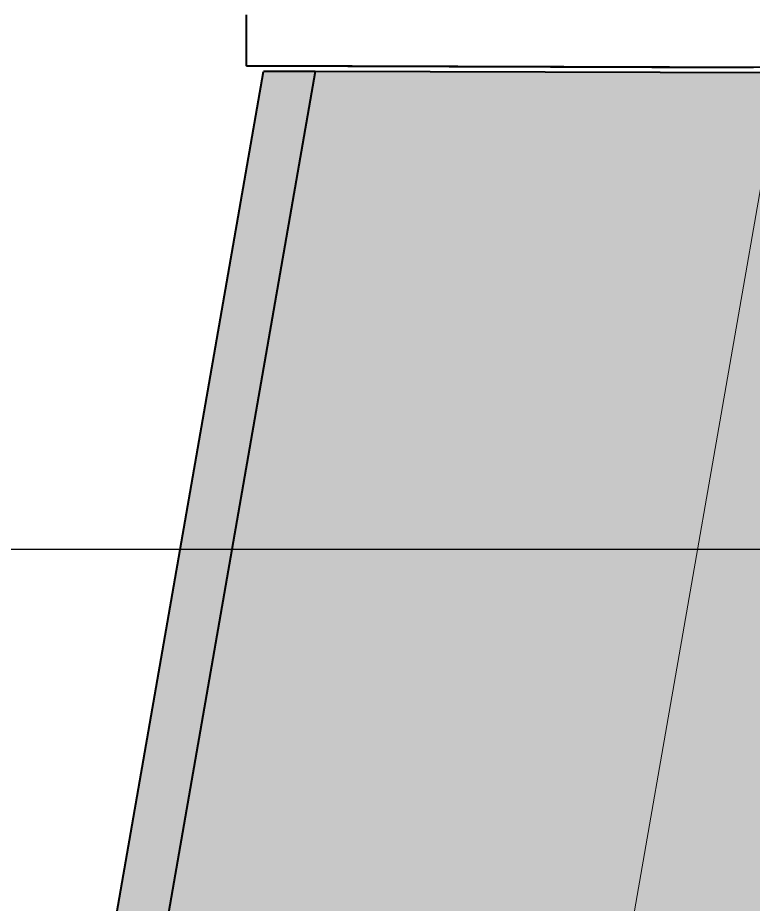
# Model space of a CAD drawing. Header units: metres. Extents: x -1160 to -900, y 3 to 561.
# Drawn here: x -1136.1003 to -1135.8839, y 543.6281 to 543.8891 of the extents above; entities that cross this region are included whole.
import ezdxf

# ---------------------------------------------------------------- set-up
doc = ezdxf.new("R2010")
doc.units = ezdxf.units.M
doc.linetypes.add('JacobsDash', pattern=[0.0045, 0.003, -0.0015])
for name, color, linetype, lineweight in [('A-DETL', 7, 'Continuous', 13), ('A-DETL-GENF', 7, 'Continuous', 9), ('A-FLOR', 7, 'Continuous', 40), ('A-FLOR-HDLN', 7, 'JacobsDash', 15), ('A-WALL', 7, 'Continuous', 40)]:
    doc.layers.add(name, color=color, linetype=linetype, lineweight=lineweight)

# ---------------------------------------------------------------- blocks, each defined once
blk = doc.blocks.new('T2DPAA-T2D-C3S-RW-M2D-100010_dwg-40802999-DRG-2873033 - CONSTRUCTION SEQUENCE STAGE A6')
at = {"color": 9, "lineweight": 25, "true_color": 0xcacaca}
blk.add_line((49.84501, -593.54644), (49.87355, -593.65384), dxfattribs=at)
at = {"color": 254, "lineweight": 25, "true_color": 0xd0d0d0, "flags": 128}
blk.add_lwpolyline([(46.48629, -580.90844), (47.30507, -583.98933), (47.3815, -584.27691), (48.58931, -588.82158), (48.66574, -589.10917), (49.84501, -593.54644)], dxfattribs=at)
blk = doc.blocks.new('T2DPAA-T2D-PWC-RW-M2D-100010_RoadDesign_rvt-1-DRG-2873033 - CONSTRUCTION SEQUENCE STAGE A6')
at = {"color": 7, "lineweight": 18, "true_color": 0xededed, "rotation": 75.11694444444437}
blk.add_blockref('T2DPAA-T2D-C3S-RW-M2D-100010_dwg-40802999-DRG-2873033 - CONSTRUCTION SEQUENCE STAGE A6', (-1722.33704, 648.01046), dxfattribs=at)
blk = doc.blocks.new('North_Wall - North_Wall-6845343-DRG-2873033 - CONSTRUCTION SEQUENCE STAGE A6')
at = {"layer": 'A-WALL', "linetype": 'JacobsDash', "lineweight": 15, "true_color": 0x808080}
for points in [[(200.86981, 1234.70914), (233.84602, 1237.59418), (233.84211, 1237.6089), (200.8685, 1234.72408)], [(200.88158, 1234.57466), (233.88079, 1237.46171), (233.84602, 1237.59418), (200.86983, 1234.70898)]]:
    blk.add_hatch(color=8, dxfattribs=at).paths.add_polyline_path(points)
at = {"layer": 'A-WALL'}
for p, q in [((200.8685, 1234.72408), (233.84215, 1237.6089)), ((233.84602, 1237.59418), (233.84215, 1237.6089)), ((233.84602, 1237.59418), (200.86981, 1234.70914)), ((233.88079, 1237.46171), (233.84602, 1237.59418))]:
    blk.add_line(p, q, dxfattribs=at)

msp = doc.modelspace()

# ---------------------------------------------------------------- hatches: boundary and pattern name
at = {"layer": 'A-DETL-GENF', "true_color": 0xc0c0c0, "transparency": 33554524}
h = msp.add_hatch(color=9, dxfattribs=at)
h.paths.add_polyline_path([(-1111.42251, 509.84249), (-1111.35198, 509.84741), (-1105.42419, 543.87164), (-1105.72444, 543.86742), (-1111.6472, 509.87204), (-1111.57591, 509.85842), (-1111.49166, 509.84741), (-1111.42279, 509.84251)])
h.paths.add_polyline_path([(-1141.49756, 509.88658), (-1135.57927, 543.85653), (-1135.66703, 543.8674), (-1135.74028, 543.87248), (-1135.87587, 543.87289), (-1141.79276, 509.91133), (-1141.49762, 509.88658)])

# ---------------------------------------------------------------- linework, layer by layer
at = {"layer": 'A-DETL', "lineweight": 18}
msp.add_line((-1135.74718, 544.61156), (-1141.91961, 509.18325), dxfattribs=at)
at = {"layer": 'A-FLOR'}
for p, q in [((-1136.03306, 543.875), (-1136.03301, 543.89)), ((-1136.03306, 543.875), (-1136.03306, 543.87488)), ((-1135.87559, 543.87452), (-1136.03306, 543.875)), ((-1135.8839, 543.87442), (-1136.03306, 543.87488))]:
    msp.add_line(p, q, dxfattribs=at)
at = {"layer": 'A-FLOR-HDLN'}
for p, q in [((-1136.03306, 543.875), (-1136.03306, 543.87488)), ((-1136.03306, 543.87488), (-1136.03306, 543.87497))]:
    msp.add_line(p, q, dxfattribs=at)

# ---------------------------------------------------------------- block references
at = {"lineweight": 5}
msp.add_blockref('T2DPAA-T2D-PWC-RW-M2D-100010_RoadDesign_rvt-1-DRG-2873033 - CONSTRUCTION SEQUENCE STAGE A6', (0, 0), dxfattribs=at)
at = {"layer": 'A-WALL', "color": 250, "true_color": 0x454545, "rotation": 75.11694444444437}
msp.add_blockref('North_Wall - North_Wall-6845343-DRG-2873033 - CONSTRUCTION SEQUENCE STAGE A6', (0, 0), dxfattribs=at)

doc.saveas('drawing.dxf')
